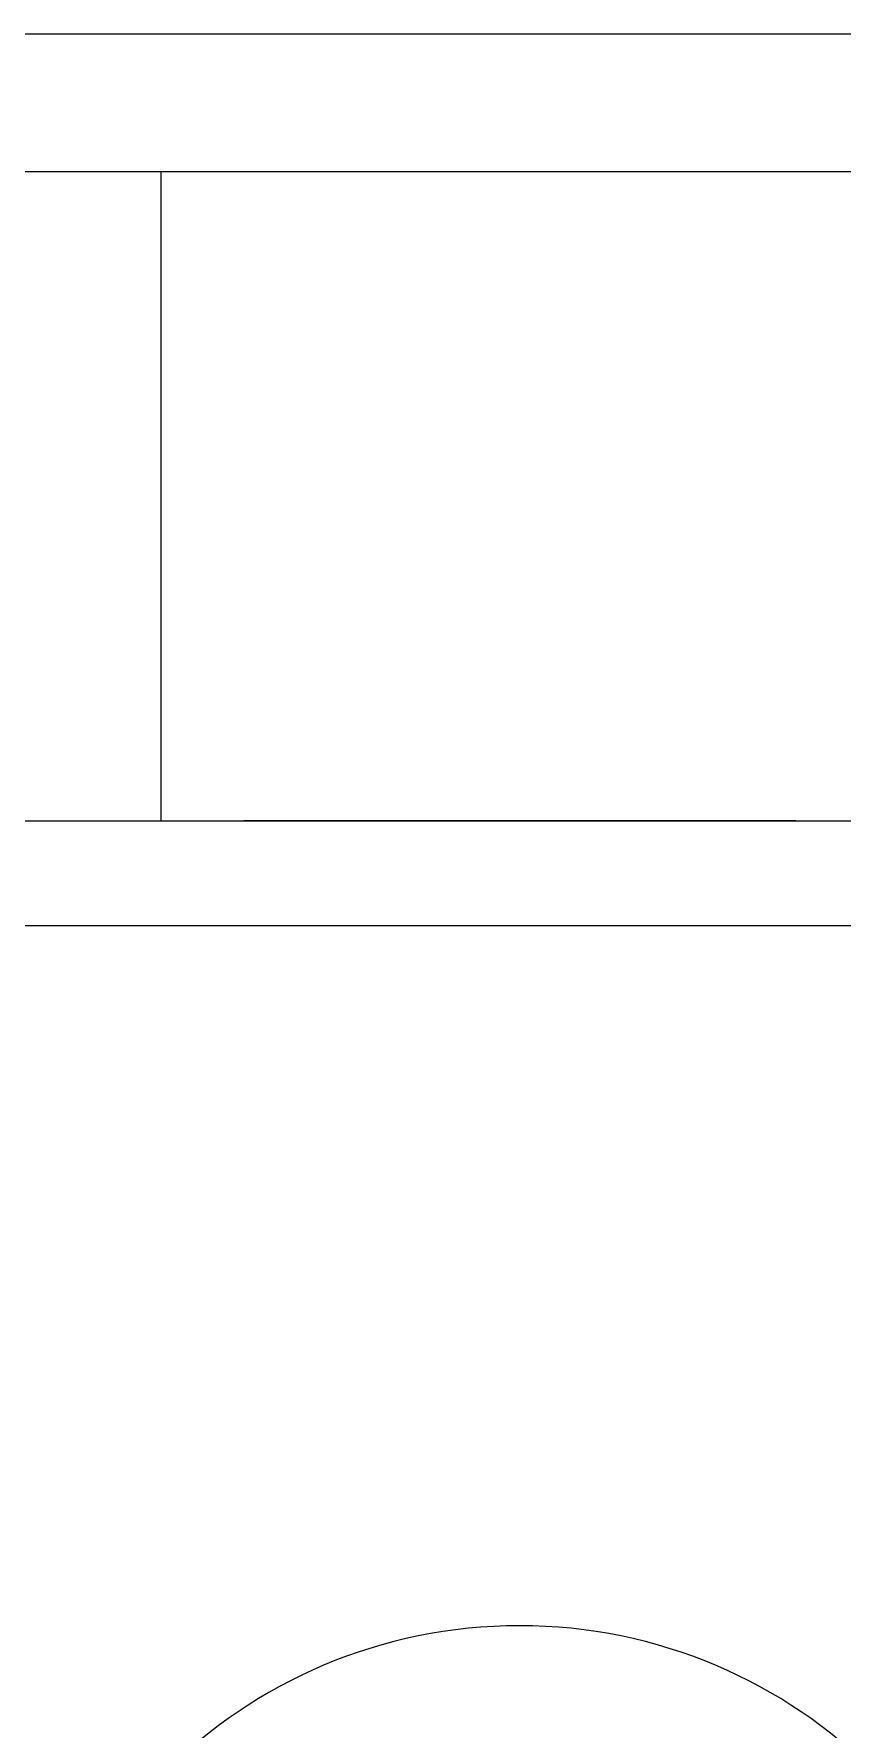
# Model space of a CAD drawing. Extents: x -234346 to 58427, y -132654 to -82394.
# Drawn here: x -199380 to -199087, y -102562 to -101948 of the extents above; entities that cross this region are included whole.
import ezdxf

# ---------------------------------------------------------------- set-up
doc = ezdxf.new("R2010")
doc.units = 0
doc.header["$LTSCALE"] = 8
doc.layers.get('0').update_dxf_attribs({"color": 9, "lineweight": 5})
doc.layers.add('PUMP EQUIPMENT BLOCK', color=30, linetype='Continuous')

# ---------------------------------------------------------------- blocks, each defined once
blk = doc.blocks.new('FIRE PUMP BLOCK')
for points in [[(1256.9, -49.97), (1259.93, -49.97), (1259.93, 0), (1014.97, 0), (976.95, 0), (947.01, 0), (944.99, -2.02), (944.99, -47.95), (947.01, -49.97), (976.95, -49.97), (976.95, -1449.87), (1014.97, -1449.87), (1014.97, -49.97), (976.95, -49.97), (1014.97, -49.97), (1014.97, 0)], [(1299.97, -1451.88), (1299.97, -1449.87), (1297.95, -1449.87), (1299.97, -1449.87), (1299.97, -49.97), (1297.95, -49.97), (1299.97, -49.97), (1299.97, -47.95)], [(1250, -404.95), (1250, -1099.93), (1232.84, -1099.93), (1232.84, -1100.1)], [(1014.97, -649.9), (1014.97, -849.93)], [(1014.97, -879.88), (1250, -879.88), (1250, -930.01), (1014.97, -930.01)]]:
    blk.add_lwpolyline(points)
at = {"ltscale": 1.032}
blk.add_circle((540.96, -750), 182.5, dxfattribs=at)

msp = doc.modelspace()

# ---------------------------------------------------------------- block references
at = {"layer": 'PUMP EQUIPMENT BLOCK', "ltscale": 1.032, "xscale": -1, "rotation": 270}
msp.add_blockref('FIRE PUMP BLOCK', (-198454.12, -103247.94), dxfattribs=at)

doc.saveas('drawing.dxf')
